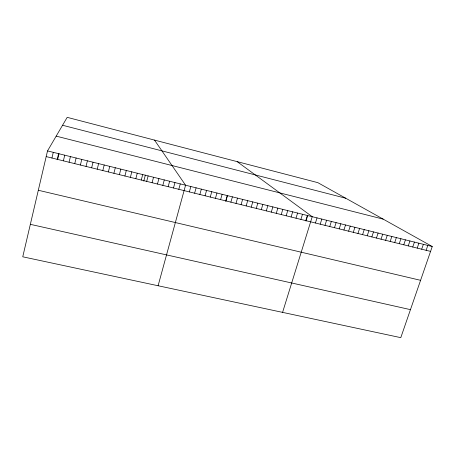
<?xml version="1.0" encoding="UTF-8"?>
<svg xmlns="http://www.w3.org/2000/svg" width="455" height="455" viewBox="0 0 455 455"><rect width="100%" height="100%" fill="white"/><g stroke="black" fill="none" stroke-linecap="round" stroke-linejoin="round"><path stroke-width="0.68" d="M47.519 150.906L22.75 256.802L400.787 337.655L432.25 246.519L317.846 182.66L67.192 117.344L47.519 150.906L432.25 246.519M51.938 158.016L53.275 152.34M57.142 159.739L58.615 153.534M57.671 159.426L59.014 153.762M63.387 160.837L64.735 155.183M69.075 162.242L70.434 156.6M74.751 163.641L76.11 158.01M80.398 165.034L81.769 159.421M86.029 166.422L87.406 160.82M91.643 167.804L93.025 162.213M97.234 169.186L98.621 163.607M102.807 170.562L104.201 164.994M108.358 171.927L109.757 166.376M113.892 173.292L115.297 167.753M119.403 174.652L120.814 169.124M124.903 176.011L126.314 170.488M130.375 177.359L131.796 171.853M135.829 178.707L137.256 173.207M141.266 180.043L142.699 174.561M143.774 181.096L145.35 175.09M146.686 181.38L148.125 175.909M152.084 182.711L153.528 177.251M157.464 184.042L158.914 178.588M162.827 185.361L164.278 179.924M168.174 186.681L169.63 181.255M173.497 187.995L174.959 182.58M178.804 189.303L180.271 183.9M158.101 285.751L185.566 185.213L154.507 140.1M189.36 191.908L190.838 186.527M194.615 193.204L196.099 187.83M199.847 194.495L201.338 189.132M205.063 195.781L206.559 190.429M210.261 197.06L211.763 191.726M215.442 198.34L216.95 193.011M220.607 199.614L222.114 194.296M225.754 200.882L227.267 195.576M225.845 201.326L227.5 195.513M230.884 202.145L232.397 196.85M235.991 203.408L237.516 198.124M241.087 204.665L242.612 199.392M246.161 205.916L247.696 200.655M251.223 207.167L252.758 201.912M256.267 208.407L257.809 203.169M261.289 209.647L262.836 204.414M266.3 210.881L267.853 205.66M271.294 212.115L272.846 206.906M276.27 213.344L277.829 208.14M281.23 214.567L282.794 209.374M286.172 215.784L287.736 210.602M291.098 217.001L292.667 211.831M296.006 218.212L297.581 213.054M300.903 219.418L302.478 214.271M305.777 220.618L307.364 215.482M305.988 221.079L307.728 215.454M282.578 312.369L312.227 216.694L237.163 161.633M315.44 223.001L317.033 217.882M320.223 224.184L321.822 219.077M324.995 225.362L326.593 220.26M329.75 226.533L331.354 221.443M334.488 227.699L336.097 222.62M339.208 228.865L340.823 223.797M343.917 230.025L345.533 224.969M348.61 231.185L350.231 226.135M353.285 232.34L354.911 227.301M357.948 233.489L359.581 228.456M362.595 234.632L364.227 229.616M367.23 235.775L368.868 230.765M371.849 236.913L373.487 231.913M376.45 238.05L378.094 233.062M381.04 239.182L382.689 234.2M385.613 240.308L387.262 235.337M390.174 241.434L391.829 236.475M394.718 242.555L396.373 237.601M399.251 243.675L400.912 238.727M403.767 244.79L405.428 239.853M408.266 245.899L409.932 240.974M412.753 247.002L414.425 242.088M417.229 248.106L418.901 243.203M421.688 249.209L423.366 244.312M426.136 250.307L427.814 245.416M30.343 224.332L410.455 309.645M38.311 190.264L420.579 280.32M46.188 156.594L430.566 251.399M56.181 136.13L383.167 219.122M62.557 125.256L345.766 198.243"/></g></svg>
